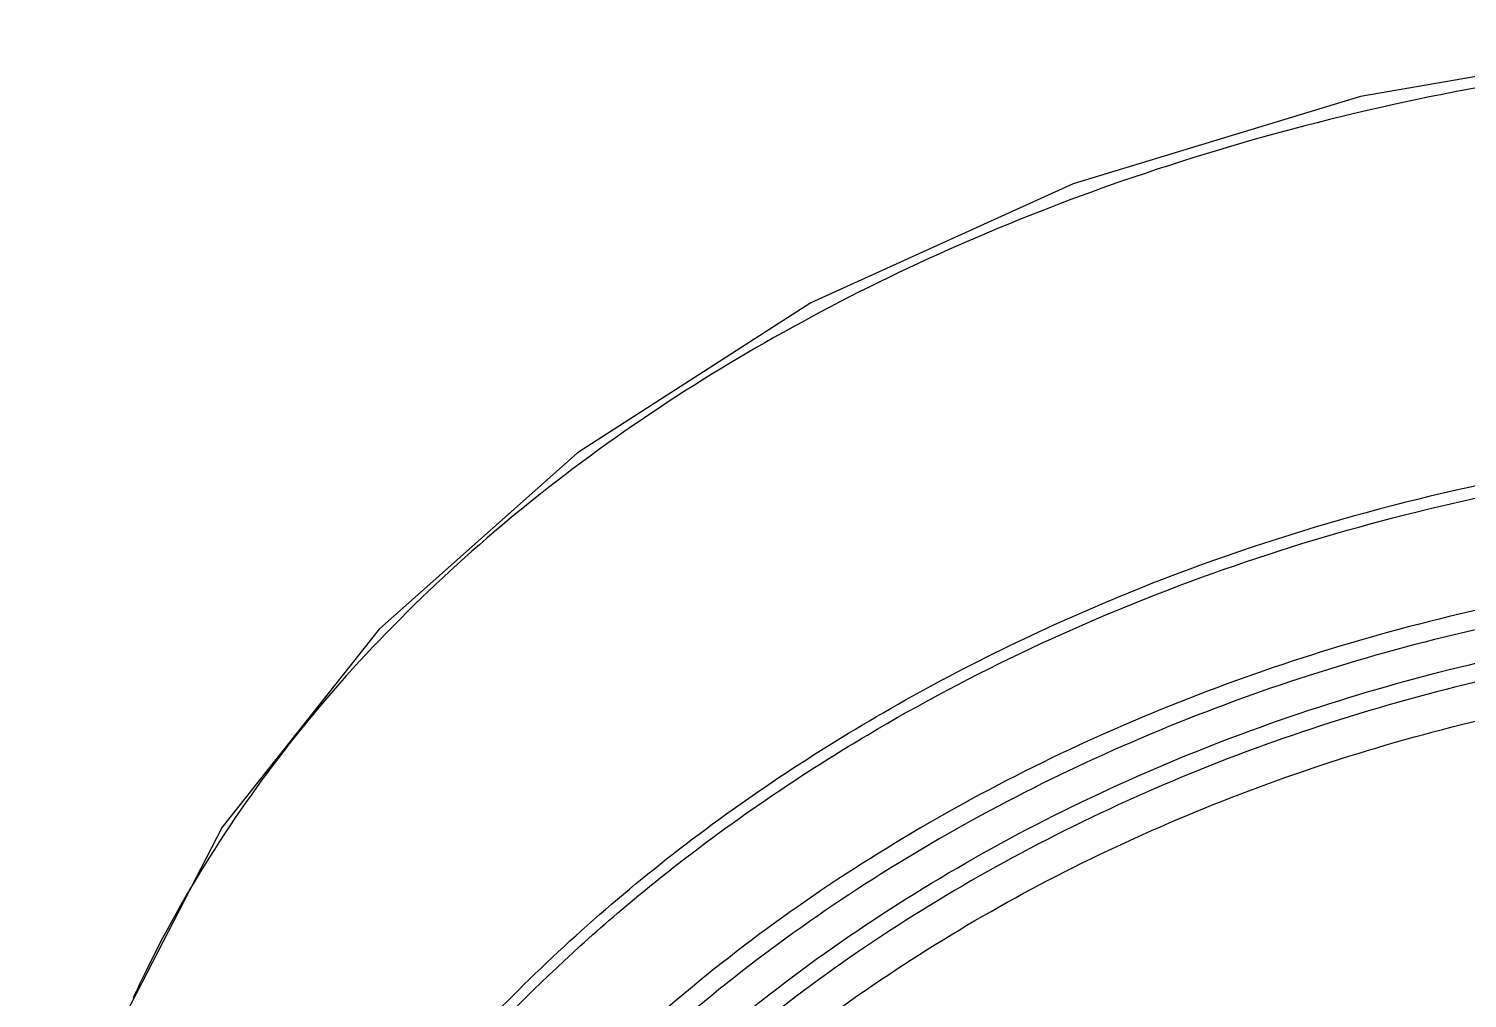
# Model space of a CAD drawing. Extents: x 0 to 1239, y 0 to 509.
# Drawn here: x 71.48 to 102.96, y 258.9 to 280.1 of the extents above; entities that cross this region are included whole.
import ezdxf

# ---------------------------------------------------------------- set-up
doc = ezdxf.new("R2010")
doc.units = 0
doc.header["$LTSCALE"] = 10
doc.header["$MEASUREMENT"] = 0
doc.layers.get('0').update_dxf_attribs({"linetype": 'CONTINUOUS'})

msp = doc.modelspace()

# ---------------------------------------------------------------- linework, layer by layer
at = {"color": 7, "linetype": 'Continuous'}
for points in [[(113.487, 280.105), (107.169, 279.754), (100.618, 278.623)], [(100.618, 278.623), (94.333, 276.713), (88.594, 274.107), (83.488, 270.829), (79.144, 266.972), (75.711, 262.637), (73.246, 257.864), (71.824, 252.806), (71.476, 247.569)]]:
    msp.add_lwpolyline(points, dxfattribs=at)
at = {"color": 9, "linetype": 'Continuous'}
msp.add_arc((97.459, 248.03), 26.073, 153.9462, 155.3674, dxfattribs=at)
for points, start_tangent, end_tangent in [([(113.487, 279.754), (104.342, 279.02), (95.64, 276.852)], (-1, 0.000025), (-0.946291, -0.323317)), ([(95.64, 276.854), (88.584, 273.791), (82.492, 269.784), (77.584, 264.967), (74.036, 259.482)], (-0.946165, -0.323686), (-0.439195, -0.898392)), ([(113.487, 271.209), (104.128, 270.309), (95.266, 267.65)], (-1, 0.000264), (-0.924074, -0.382214)), ([(73.084, 234.422), (72.925, 237.897), (73.202, 241.367), (73.913, 244.794), (75.05, 248.142), (78.548, 254.458), (83.546, 260.042), (86.542, 262.484), (89.828, 264.655), (97.127, 268.1), (105.128, 270.227), (113.487, 270.953)], (-0.108187, 0.994131), (0.999999, 0.001328)), ([(113.487, 268.538), (106.287, 267.983), (99.335, 266.337), (92.872, 263.657), (89.894, 261.957), (87.119, 260.035), (82.277, 255.597), (78.511, 250.495), (75.952, 244.906), (74.688, 239.022), (74.763, 233.047), (76.174, 227.186), (78.872, 221.641), (82.765, 216.605), (87.717, 212.251), (93.559, 208.728), (100.088, 206.159), (107.079, 204.632)], (-1, 0), (0.990632, -0.136562)), ([(113.487, 268.129), (106.359, 267.58), (99.476, 265.951), (93.076, 263.298), (90.128, 261.615), (87.381, 259.713), (82.585, 255.32), (78.855, 250.27), (76.319, 244.737), (75.066, 238.912), (75.137, 232.996), (76.53, 227.193), (79.198, 221.703), (83.048, 216.715), (87.948, 212.401), (93.729, 208.91), (100.191, 206.363), (107.111, 204.847)], (-1, 0), (0.990541, -0.137215)), ([(72.999, 234.31), (72.858, 239.364), (73.641, 244.385), (75.322, 249.247), (77.868, 253.836), (81.228, 258.079), (85.295, 261.832), (90.029, 265.059), (95.266, 267.65)], (-0.118024, 0.993011), (0.924076, 0.38221)), ([(113.487, 267.018), (106.381, 266.455), (99.533, 264.786), (93.194, 262.073), (87.594, 258.413), (82.938, 253.941), (79.395, 248.819), (78.083, 246.072), (77.094, 243.235), (76.438, 240.332), (76.119, 237.39)], (-1, 0), (-0.050045, -0.998747)), ([(76.628, 237.817), (77.036, 240.658), (77.764, 243.455), (78.805, 246.184), (80.151, 248.82), (83.706, 253.722), (88.305, 257.992), (93.785, 261.478), (99.956, 264.059), (106.601, 265.645), (113.487, 266.18)], (0.086035, 0.996292), (1, 0))]:
    msp.add_spline(points, degree=3, dxfattribs=dict(at, start_tangent=start_tangent, end_tangent=end_tangent))
at = {"color": 7, "linetype": 'Continuous', "start_tangent": (0.000029, 1), "end_tangent": (1, 0)}
msp.add_spline([(75.787, 236.269), (76.512, 242.347), (78.657, 248.191), (82.141, 253.577), (86.83, 258.298), (92.543, 262.172), (99.06, 265.051), (106.132, 266.824), (113.487, 267.423)], degree=3, dxfattribs=at)

doc.saveas('drawing.dxf')
